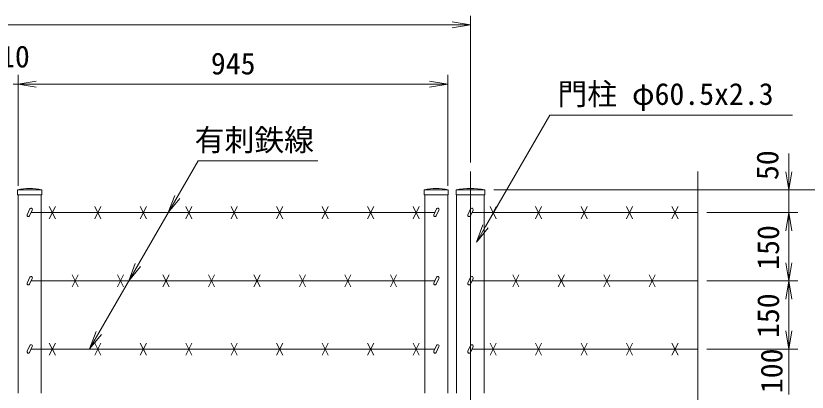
# Model space of a CAD drawing. Units: millimetres, scale not verified. Extents: x -4200 to 4200, y -2970 to 2970.
# Drawn here: x 1485 to 3225, y 717 to 1544 of the extents above; entities that cross this region are included whole.
import ezdxf
from ezdxf.enums import TextEntityAlignment as Align

# ---------------------------------------------------------------- set-up
doc = ezdxf.new("R2010")
doc.units = ezdxf.units.MM
doc.header["$LTSCALE"] = 20
doc.linetypes.add('USER1', pattern=[50.8, 31.75, -6.35, 6.35, -6.35])
for name, color, linetype, lineweight in [('0-0_D-STR-TXT', 7, 'Continuous', 9), ('0-4_D-BMK', 2, 'USER1', 13), ('0-5_D-STR1', 1, 'Continuous', 18), ('0-8_D-STR3', 3, 'Continuous', 13), ('0-9_D-STR-DIM', 7, 'Continuous', 9), ('0-A_0', 7, 'Continuous', 9)]:
    doc.layers.add(name, color=color, linetype=linetype, lineweight=lineweight)
doc.styles.add('ＭＳ ゴシック', font='')
doc.styles.get('ＭＳ ゴシック').set_extended_font_data('MS Gothic')

# ---------------------------------------------------------------- blocks, each defined once
blk = doc.blocks.new('_Open')
at = {"layer": '0-A_0'}
blk.add_line((-20, 3.33), (0, 0), dxfattribs=at)
blk.add_lwpolyline([(-20, -3.33), (0, 0), (-20, 0)], dxfattribs=at)
blk = doc.blocks.new('MLeader11')
at = {"layer": '0-0_D-STR-TXT'}
blk.add_line((1672.67, 843.48), (1646.89, 812.17), dxfattribs=at)
for points in [[(1666.89, 846.81), (1885.23, 1224.98), (2141.44, 1224.98), (2148.64, 1224.98)], [(1661.12, 850.14), (1646.89, 812.17), (1666.89, 846.81)]]:
    blk.add_lwpolyline(points, dxfattribs=at)
blk = doc.blocks.new('MLeader12')
at = {"layer": '0-0_D-STR-TXT'}
blk.add_line((2523.23, 1077.62), (2497.46, 1046.31), dxfattribs=at)
for points in [[(2517.46, 1080.95), (2658.6, 1325.42), (3185.68, 1325.42), (3192.88, 1325.42)], [(2511.68, 1084.28), (2497.46, 1046.31), (2517.46, 1080.95)]]:
    blk.add_lwpolyline(points, dxfattribs=at)

msp = doc.modelspace()

# ---------------------------------------------------------------- linework, layer by layer
at = {"layer": '0-4_D-BMK'}
msp.add_line((2484.22, 1201.52), (2484.22, -418.63), dxfattribs=at)
at = {"layer": '0-5_D-STR1'}
for p, q in [((1541.47, 1161.37), (1488.27, 1161.37)), ((1488.27, 1161.37), (1488.27, 1150.37)), ((1541.47, 1150.37), (1488.27, 1150.37)), ((1489.47, 1150.37), (1489.47, 714.37)), ((1540.27, 1150.37), (1540.27, 714.37)), ((1541.47, 1150.37), (1541.47, 1161.37)), ((2382.47, 1161.37), (2435.67, 1161.37)), ((2382.47, 1150.37), (2382.47, 1161.37)), ((2382.47, 1150.37), (2435.67, 1150.37)), ((2383.67, 1150.37), (2383.67, 714.37)), ((2434.47, 1150.37), (2434.47, 714.37)), ((2435.67, 1161.37), (2435.67, 1150.37)), ((2515.67, 1161.37), (2452.77, 1161.37)), ((2452.77, 1161.37), (2452.77, 1150.37)), ((2515.67, 1150.37), (2452.77, 1150.37)), ((2453.97, 1150.37), (2453.97, 714.37)), ((2514.47, 1150.37), (2514.47, 714.37)), ((2515.67, 1150.37), (2515.67, 1161.37))]:
    msp.add_line(p, q, dxfattribs=at)
for centre, radius, start, end in [((1514.87, 1044.94), 119.43, 77.13052, 102.86948), ((2409.07, 1044.94), 119.43, 77.13052, 102.86948), ((2484.22, 998.02), 166.35, 79.10214, 100.89786)]:
    msp.add_arc(centre, radius, start, end, dxfattribs=at)
at = {"layer": '0-8_D-STR3'}
for p, q in [((1515.3, 1119.4), (1509.35, 1106.64)), ((1520.74, 1116.86), (1514.79, 1104.1)), ((1558.16, 1124.78), (1571.57, 1097.95)), ((1558.16, 1097.95), (1571.57, 1124.78)), ((1658.16, 1124.78), (1671.57, 1097.95)), ((1658.16, 1097.95), (1671.57, 1124.78)), ((1758.16, 1124.78), (1771.57, 1097.95)), ((1758.16, 1097.95), (1771.57, 1124.78)), ((1858.16, 1124.78), (1871.57, 1097.95)), ((1858.16, 1097.95), (1871.57, 1124.78)), ((1958.16, 1124.78), (1971.57, 1097.95)), ((1958.16, 1097.95), (1971.57, 1124.78)), ((2058.16, 1124.78), (2071.57, 1097.95)), ((2058.16, 1097.95), (2071.57, 1124.78)), ((2158.16, 1124.78), (2171.57, 1097.95)), ((2158.16, 1097.95), (2171.57, 1124.78)), ((2258.16, 1124.78), (2271.57, 1097.95)), ((2258.16, 1097.95), (2271.57, 1124.78)), ((2358.16, 1124.78), (2371.57, 1097.95)), ((2358.16, 1097.95), (2371.57, 1124.78)), ((2409.5, 1119.4), (2403.55, 1106.64)), ((2414.94, 1116.86), (2408.99, 1104.1)), ((2484.65, 1119.4), (2478.7, 1106.64)), ((2490.09, 1116.86), (2484.14, 1104.1)), ((2527.51, 1124.78), (2540.92, 1097.95)), ((2527.51, 1097.95), (2540.92, 1124.78)), ((2627.51, 1124.78), (2640.92, 1097.95)), ((2627.51, 1097.95), (2640.92, 1124.78)), ((2727.51, 1124.78), (2740.92, 1097.95)), ((2727.51, 1097.95), (2740.92, 1124.78)), ((2827.51, 1124.78), (2840.92, 1097.95)), ((2827.51, 1097.95), (2840.92, 1124.78)), ((2927.51, 1124.78), (2940.92, 1097.95)), ((2927.51, 1097.95), (2940.92, 1124.78)), ((2405.76, 1111.37), (1518.18, 1111.37)), ((2984.22, 1111.37), (2487.53, 1111.37)), ((1608.16, 974.78), (1621.57, 947.95)), ((1608.16, 947.95), (1621.57, 974.78)), ((1708.16, 974.78), (1721.57, 947.95)), ((1708.16, 947.95), (1721.57, 974.78)), ((1808.16, 974.78), (1821.57, 947.95)), ((1808.16, 947.95), (1821.57, 974.78)), ((1908.16, 974.78), (1921.57, 947.95)), ((1908.16, 947.95), (1921.57, 974.78)), ((2008.16, 974.78), (2021.57, 947.95)), ((2008.16, 947.95), (2021.57, 974.78)), ((2108.16, 974.78), (2121.57, 947.95)), ((2108.16, 947.95), (2121.57, 974.78)), ((2208.16, 974.78), (2221.57, 947.95)), ((2208.16, 947.95), (2221.57, 974.78)), ((2308.16, 974.78), (2321.57, 947.95)), ((2308.16, 947.95), (2321.57, 974.78)), ((2577.51, 974.78), (2590.92, 947.95)), ((2577.51, 947.95), (2590.92, 974.78)), ((2677.51, 974.78), (2690.92, 947.95)), ((2677.51, 947.95), (2690.92, 974.78)), ((2777.51, 974.78), (2790.92, 947.95)), ((2777.51, 947.95), (2790.92, 974.78)), ((2877.51, 974.78), (2890.92, 947.95)), ((2877.51, 947.95), (2890.92, 974.78)), ((1515.3, 969.4), (1509.35, 956.64)), ((1520.74, 966.86), (1514.79, 954.1)), ((2405.76, 961.37), (1518.18, 961.37)), ((2409.5, 969.4), (2403.55, 956.64)), ((2414.94, 966.86), (2408.99, 954.1)), ((2484.65, 969.4), (2478.7, 956.64)), ((2490.09, 966.86), (2484.14, 954.1)), ((2984.22, 961.37), (2487.53, 961.37)), ((1515.3, 819.4), (1509.35, 806.64)), ((1558.16, 824.78), (1571.57, 797.95)), ((1558.16, 797.95), (1571.57, 824.78)), ((1658.16, 824.78), (1671.57, 797.95)), ((1658.16, 797.95), (1671.57, 824.78)), ((1758.16, 824.78), (1771.57, 797.95)), ((1758.16, 797.95), (1771.57, 824.78)), ((1858.16, 824.78), (1871.57, 797.95)), ((1858.16, 797.95), (1871.57, 824.78)), ((1958.16, 824.78), (1971.57, 797.95)), ((1958.16, 797.95), (1971.57, 824.78)), ((2058.16, 824.78), (2071.57, 797.95)), ((2058.16, 797.95), (2071.57, 824.78)), ((2158.16, 824.78), (2171.57, 797.95)), ((2158.16, 797.95), (2171.57, 824.78)), ((2258.16, 824.78), (2271.57, 797.95)), ((2258.16, 797.95), (2271.57, 824.78)), ((2358.16, 824.78), (2371.57, 797.95)), ((2358.16, 797.95), (2371.57, 824.78)), ((2409.5, 819.4), (2403.55, 806.64)), ((2484.65, 819.4), (2478.7, 806.64)), ((2527.51, 824.78), (2540.92, 797.95)), ((2527.51, 797.95), (2540.92, 824.78)), ((2627.51, 824.78), (2640.92, 797.95)), ((2627.51, 797.95), (2640.92, 824.78)), ((2727.51, 824.78), (2740.92, 797.95)), ((2727.51, 797.95), (2740.92, 824.78)), ((2827.51, 824.78), (2840.92, 797.95)), ((2827.51, 797.95), (2840.92, 824.78)), ((2927.51, 824.78), (2940.92, 797.95)), ((2927.51, 797.95), (2940.92, 824.78)), ((1520.74, 816.86), (1514.79, 804.1)), ((2405.76, 811.37), (1518.18, 811.37)), ((2414.94, 816.86), (2408.99, 804.1)), ((2490.09, 816.86), (2484.14, 804.1)), ((2984.22, 811.37), (2487.53, 811.37))]:
    msp.add_line(p, q, dxfattribs=at)
for centre, start, end in [((1518.02, 1118.13), 334.99524, 154.99707), ((2412.22, 1118.13), 334.99524, 154.99707), ((2487.37, 1118.13), 334.99524, 154.99707), ((1512.07, 1105.37), 154.99707, 334.99524), ((2406.27, 1105.37), 154.99707, 334.99524), ((2481.42, 1105.37), 154.99707, 334.99524), ((1518.02, 968.13), 334.99524, 154.99707), ((2412.22, 968.13), 334.99524, 154.99707), ((2487.37, 968.13), 334.99524, 154.99707), ((1512.07, 955.37), 154.99707, 334.99524), ((2406.27, 955.37), 154.99707, 334.99524), ((2481.42, 955.37), 154.99707, 334.99524), ((1518.02, 818.13), 334.99524, 154.99707), ((2412.22, 818.13), 334.99524, 154.99707), ((2487.37, 818.13), 334.99524, 154.99707), ((1512.07, 805.37), 154.99707, 334.99524), ((2406.27, 805.37), 154.99707, 334.99524), ((2481.42, 805.37), 154.99707, 334.99524)]:
    msp.add_arc(centre, 3, start, end, dxfattribs=at)
at = {"layer": '0-9_D-STR-DIM'}
for p, q in [((2484.22, 1221.52), (2484.22, 1544.03)), ((524.22, 1524.03), (2444.22, 1524.03)), ((1489.47, 1170.37), (1489.47, 1414.03)), ((1489.47, 1170.37), (1489.47, 1414.03)), ((2434.47, 1170.37), (2434.47, 1414.03)), ((1478.97, 1394.03), (1489.47, 1394.03)), ((1529.47, 1394.03), (2394.47, 1394.03)), ((1529.47, 1394.03), (1569.47, 1394.03)), ((3184.22, 1201.37), (3184.22, 1241.37)), ((2984.22, 1201.52), (2984.22, 265.59)), ((2535.67, 1161.37), (3204.22, 1161.37)), ((2535.67, 1161.37), (3334.22, 1161.37)), ((2555.67, 1161.37), (3464.22, 1161.37)), ((3184.22, 1111.37), (3184.22, 1161.37)), ((3004.22, 1111.37), (3204.22, 1111.37)), ((3004.22, 1111.37), (3204.22, 1111.37)), ((3184.22, 1001.37), (3184.22, 1071.37)), ((3184.22, 1071.37), (3184.22, 1031.37)), ((3004.22, 961.37), (3204.22, 961.37)), ((3004.22, 961.37), (3204.22, 961.37)), ((3184.22, 851.37), (3184.22, 921.37)), ((3184.22, 851.37), (3184.22, 891.37)), ((3004.22, 811.37), (3204.22, 811.37)), ((3024.22, 811.37), (3204.22, 811.37)), ((3184.22, 711.37), (3184.22, 811.37))]:
    msp.add_line(p, q, dxfattribs=at)

# ---------------------------------------------------------------- block references
at = {"layer": '0-0_D-STR-TXT'}
for name in ['MLeader12', 'MLeader11']:
    msp.add_blockref(name, (0, 0), dxfattribs=at)
at = {"layer": '0-9_D-STR-DIM', "xscale": 2, "yscale": 2}
for p in [(2484.22, 1524.03), (2434.47, 1394.03)]:
    msp.add_blockref('_Open', p, dxfattribs=at)
for p, rotation in [((1489.47, 1394.03), 180), ((1489.47, 1394.03), 180), ((3184.22, 1161.37), 270), ((1819.63, 1111.37), 240), ((3184.22, 1111.37), 90), ((3184.22, 1111.37), 90), ((1733.03, 961.37), 240), ((3184.22, 961.37), 270), ((3184.22, 961.37), 90), ((3184.22, 811.37), 270), ((3184.22, 811.37), 270)]:
    msp.add_blockref('_Open', p, dxfattribs=dict(at, rotation=rotation))

# ---------------------------------------------------------------- texts
at = {"layer": '0-0_D-STR-TXT', "style": 'ＭＳ ゴシック'}
for s, p in [('門柱 φ60.5x2.3', (2675.64, 1333.79)), ('有刺鉄線', (1877.86, 1232.65))]:
    msp.add_text(s, height=48.09, dxfattribs=at).set_placement(p, align=Align.BOTTOM_LEFT)
at = {"layer": '0-9_D-STR-DIM', "style": 'ＭＳ ゴシック'}
for s, p in [('10', (1449.82, 1416.19)), ('945', (1913.49, 1400.78))]:
    msp.add_text(s, height=48.09, dxfattribs=at).set_placement(p, align=Align.BOTTOM_LEFT)
for s, p in [('50', (3175.91, 1183.01)), ('150', (3177.47, 985.72)), ('150', (3177.47, 835.72)), ('100', (3184.97, 714.53))]:
    msp.add_text(s, height=48.09, rotation=90, dxfattribs=at).set_placement(p, align=Align.BOTTOM_LEFT)

doc.saveas('drawing.dxf')
